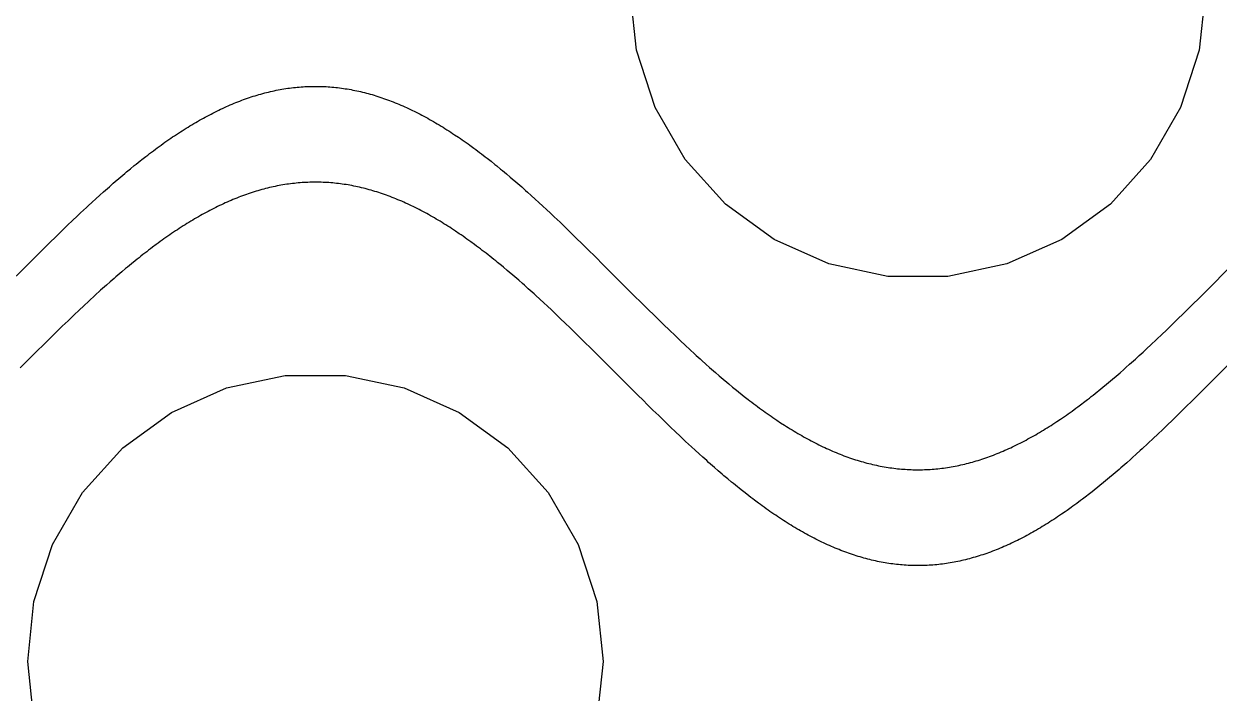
# Model space of a CAD drawing. Header units: metres. Extents: x -75 to 75, y 0 to 231.
# Drawn here: x -23.31 to 7.85, y 86.67 to 104.13 of the extents above; entities that cross this region are included whole.
import ezdxf

# ---------------------------------------------------------------- set-up
doc = ezdxf.new("R2010")
doc.units = ezdxf.units.M

msp = doc.modelspace()

# ---------------------------------------------------------------- linework, layer by layer
for p, q in [((-7.33604, 103.441), (-7.5, 105)), ((7.5, 105), (7.33604, 103.441)), ((-6.85158, 101.95), (-7.33604, 103.441)), ((7.33604, 103.441), (6.85158, 101.95)), ((-17.4283, 102.207), (-17.3782, 102.224)), ((-17.3782, 102.224), (-17.3283, 102.24)), ((-17.3283, 102.24), (-17.2782, 102.255)), ((-17.2782, 102.255), (-17.2282, 102.271)), ((-17.2282, 102.271), (-17.1783, 102.285)), ((-17.1783, 102.285), (-17.1282, 102.3)), ((-17.1282, 102.3), (-17.0782, 102.313)), ((-17.0782, 102.313), (-17.0283, 102.327)), ((-17.0283, 102.327), (-16.9782, 102.339)), ((-16.9782, 102.339), (-16.9283, 102.352)), ((-16.9283, 102.352), (-16.8783, 102.364)), ((-16.8783, 102.364), (-16.8282, 102.375)), ((-16.8282, 102.375), (-16.7783, 102.386)), ((-16.7783, 102.386), (-16.7282, 102.396)), ((-16.7282, 102.396), (-16.6782, 102.406)), ((-16.6782, 102.406), (-16.6283, 102.415)), ((-16.6283, 102.415), (-16.5782, 102.424)), ((-16.5782, 102.424), (-16.5282, 102.433)), ((-16.5282, 102.433), (-16.4783, 102.441)), ((-16.4783, 102.441), (-16.4282, 102.448)), ((-16.4282, 102.448), (-16.3783, 102.455)), ((-16.3783, 102.455), (-16.3283, 102.462)), ((-16.3283, 102.462), (-16.2782, 102.467)), ((-16.2782, 102.467), (-16.2283, 102.473)), ((-16.2283, 102.473), (-16.1783, 102.478)), ((-16.1783, 102.478), (-16.1282, 102.482)), ((-16.1282, 102.482), (-16.0783, 102.486)), ((-16.0783, 102.486), (-16.0282, 102.49)), ((-16.0282, 102.49), (-15.9782, 102.493)), ((-15.9782, 102.493), (-15.9283, 102.495)), ((-15.9283, 102.495), (-15.8782, 102.497)), ((-15.8782, 102.497), (-15.8282, 102.499)), ((-15.8282, 102.499), (-15.7783, 102.499)), ((-15.7783, 102.499), (-15.7282, 102.5)), ((-15.7282, 102.5), (-15.6783, 102.5)), ((-15.6783, 102.5), (-15.6283, 102.499)), ((-15.6283, 102.499), (-15.5782, 102.498)), ((-15.5782, 102.498), (-15.5283, 102.497)), ((-15.5283, 102.497), (-15.4782, 102.495)), ((-15.4782, 102.495), (-15.4282, 102.492)), ((-15.4282, 102.492), (-15.3783, 102.489)), ((-15.3783, 102.489), (-15.3282, 102.486)), ((-15.3282, 102.486), (-15.2782, 102.482)), ((-15.2782, 102.482), (-15.2283, 102.477)), ((-15.2283, 102.477), (-15.1782, 102.472)), ((-15.1782, 102.472), (-15.1283, 102.466)), ((-15.1283, 102.466), (-15.0783, 102.46)), ((-15.0783, 102.46), (-15.0282, 102.454)), ((-15.0282, 102.454), (-14.9783, 102.447)), ((-14.9783, 102.447), (-14.9283, 102.439)), ((-14.9283, 102.439), (-14.8782, 102.431)), ((-14.8782, 102.431), (-14.8283, 102.423)), ((-14.8283, 102.423), (-14.7782, 102.414)), ((-14.7782, 102.414), (-14.7282, 102.404)), ((-14.7282, 102.404), (-14.6783, 102.394)), ((-14.6783, 102.394), (-14.6282, 102.384)), ((-14.6282, 102.384), (-14.5782, 102.373)), ((-14.5782, 102.373), (-14.5283, 102.361)), ((-14.5283, 102.361), (-14.4782, 102.35)), ((-14.4782, 102.35), (-14.4283, 102.337)), ((-14.4283, 102.337), (-14.3783, 102.324)), ((-14.3783, 102.324), (-14.3282, 102.311)), ((-14.3282, 102.311), (-14.2783, 102.297)), ((-14.2783, 102.297), (-14.2282, 102.283)), ((-14.2282, 102.283), (-14.1782, 102.268)), ((-14.1782, 102.268), (-14.1283, 102.253)), ((-14.1283, 102.253), (-14.0782, 102.237)), ((-14.0782, 102.237), (-14.0282, 102.22)), ((-14.0282, 102.22), (-13.9783, 102.204)), ((-18.2282, 101.878), (-18.1783, 101.902)), ((-18.1783, 101.902), (-18.1283, 101.926)), ((-18.1283, 101.926), (-18.0782, 101.949)), ((-18.0782, 101.949), (-18.0283, 101.971)), ((-18.0283, 101.971), (-17.9782, 101.993)), ((-17.9782, 101.993), (-17.9282, 102.015)), ((-17.9282, 102.015), (-17.8783, 102.036)), ((-17.8783, 102.036), (-17.8282, 102.057)), ((-17.8282, 102.057), (-17.7782, 102.077)), ((-17.7782, 102.077), (-17.7283, 102.097)), ((-17.7283, 102.097), (-17.6782, 102.117)), ((-17.6782, 102.117), (-17.6283, 102.136)), ((-17.6283, 102.136), (-17.5783, 102.154)), ((-17.5783, 102.154), (-17.5282, 102.172)), ((-17.5282, 102.172), (-17.4783, 102.19)), ((-17.4783, 102.19), (-17.4283, 102.207)), ((-13.9783, 102.204), (-13.9282, 102.187)), ((-13.9282, 102.187), (-13.8783, 102.169)), ((-13.8783, 102.169), (-13.8283, 102.151)), ((-13.8283, 102.151), (-13.7782, 102.132)), ((-13.7782, 102.132), (-13.7283, 102.113)), ((-13.7283, 102.113), (-13.6783, 102.094)), ((-13.6783, 102.094), (-13.6282, 102.074)), ((-13.6282, 102.074), (-13.5783, 102.053)), ((-13.5783, 102.053), (-13.5282, 102.032)), ((-13.5282, 102.032), (-13.4782, 102.011)), ((-13.4782, 102.011), (-13.4283, 101.989)), ((-13.4283, 101.989), (-13.3782, 101.967)), ((-13.3782, 101.967), (-13.3282, 101.944)), ((-13.3282, 101.944), (-13.2783, 101.921)), ((-13.2783, 101.921), (-13.2282, 101.898)), ((-13.2282, 101.898), (-13.1783, 101.874)), ((-6.06758, 100.592), (-6.85158, 101.95)), ((6.85158, 101.95), (6.06758, 100.592)), ((-18.8283, 101.557), (-18.7782, 101.587)), ((-18.7782, 101.587), (-18.7283, 101.615)), ((-18.7283, 101.615), (-18.6783, 101.643)), ((-18.6783, 101.643), (-18.6282, 101.671)), ((-18.6282, 101.671), (-18.5783, 101.698)), ((-18.5783, 101.698), (-18.5282, 101.725)), ((-18.5282, 101.725), (-18.4782, 101.752)), ((-18.4782, 101.752), (-18.4283, 101.778)), ((-18.4283, 101.778), (-18.3782, 101.804)), ((-18.3782, 101.804), (-18.3282, 101.829)), ((-18.3282, 101.829), (-18.2783, 101.854)), ((-18.2783, 101.854), (-18.2282, 101.878)), ((-13.1783, 101.874), (-13.1283, 101.849)), ((-13.1283, 101.849), (-13.0782, 101.824)), ((-13.0782, 101.824), (-13.0283, 101.799)), ((-13.0283, 101.799), (-12.9782, 101.773)), ((-12.9782, 101.773), (-12.9282, 101.747)), ((-12.9282, 101.747), (-12.8783, 101.72)), ((-12.8783, 101.72), (-12.8282, 101.693)), ((-12.8282, 101.693), (-12.7782, 101.666)), ((-12.7782, 101.666), (-12.7283, 101.638)), ((-12.7283, 101.638), (-12.6782, 101.61)), ((-12.6782, 101.61), (-12.6283, 101.581)), ((-19.3783, 101.212), (-19.2783, 101.278)), ((-19.2783, 101.278), (-19.2282, 101.311)), ((-19.2282, 101.311), (-19.1782, 101.343)), ((-19.1782, 101.343), (-19.1283, 101.375)), ((-19.1283, 101.375), (-19.0782, 101.406)), ((-19.0782, 101.406), (-19.0282, 101.437)), ((-19.0282, 101.437), (-18.9783, 101.468)), ((-18.9783, 101.468), (-18.9282, 101.498)), ((-18.9282, 101.498), (-18.8783, 101.528)), ((-18.8783, 101.528), (-18.8283, 101.557)), ((-12.6283, 101.581), (-12.5783, 101.552)), ((-12.5783, 101.552), (-12.5282, 101.523)), ((-12.5282, 101.523), (-12.4783, 101.493)), ((-12.4783, 101.493), (-12.4283, 101.462)), ((-12.4283, 101.462), (-12.3782, 101.432)), ((-12.3782, 101.432), (-12.3283, 101.401)), ((-12.3283, 101.401), (-12.2782, 101.369)), ((-12.2782, 101.369), (-12.2282, 101.337)), ((-12.2282, 101.337), (-12.1783, 101.305)), ((-12.1783, 101.305), (-12.1282, 101.272)), ((-19.7782, 100.933), (-19.7282, 100.969)), ((-19.7282, 100.969), (-19.6783, 101.005)), ((-19.6783, 101.005), (-19.6282, 101.04)), ((-19.6282, 101.04), (-19.5782, 101.075)), ((-19.5782, 101.075), (-19.5283, 101.11)), ((-19.5283, 101.11), (-19.4782, 101.144)), ((-19.4782, 101.144), (-19.4283, 101.179)), ((-19.4283, 101.179), (-19.3783, 101.212)), ((-12.1282, 101.272), (-12.0782, 101.239)), ((-12.0782, 101.239), (-11.9782, 101.172)), ((-11.9782, 101.172), (-11.9283, 101.138)), ((-11.9283, 101.138), (-11.8783, 101.104)), ((-11.8783, 101.104), (-11.8282, 101.069)), ((-11.8282, 101.069), (-11.7783, 101.034)), ((-11.7783, 101.034), (-11.7282, 100.998)), ((-11.7282, 100.998), (-11.6782, 100.962)), ((-11.6782, 100.962), (-11.5782, 100.889)), ((-20.2283, 100.592), (-20.1283, 100.67)), ((-20.1283, 100.67), (-20.0783, 100.708)), ((-20.0783, 100.708), (-20.0282, 100.747)), ((-20.0282, 100.747), (-19.9783, 100.785)), ((-19.9783, 100.785), (-19.9283, 100.822)), ((-19.9283, 100.822), (-19.8782, 100.859)), ((-19.8782, 100.859), (-19.8283, 100.896)), ((-19.8283, 100.896), (-19.7782, 100.933)), ((-11.5782, 100.889), (-11.5282, 100.852)), ((-11.5282, 100.852), (-11.4282, 100.778)), ((-11.4282, 100.778), (-11.3783, 100.74)), ((-11.3783, 100.74), (-11.2782, 100.663)), ((-11.2782, 100.663), (-11.2283, 100.624)), ((-20.6283, 100.268), (-20.5283, 100.351)), ((-20.5283, 100.351), (-20.4282, 100.432)), ((-20.4282, 100.432), (-20.3783, 100.473)), ((-20.3783, 100.473), (-20.2782, 100.553)), ((-20.2782, 100.553), (-20.2283, 100.592)), ((-11.2283, 100.624), (-11.1282, 100.545)), ((-11.1282, 100.545), (-11.0282, 100.465)), ((-11.0282, 100.465), (-10.9782, 100.425)), ((-10.9782, 100.425), (-10.8782, 100.343)), ((-10.8782, 100.343), (-10.8282, 100.302)), ((-5.01846, 99.4264), (-6.06758, 100.592)), ((6.06758, 100.592), (5.01846, 99.4264)), ((-20.9283, 100.014), (-20.8282, 100.099)), ((-20.8282, 100.099), (-20.7783, 100.142)), ((-20.7783, 100.142), (-20.6783, 100.226)), ((-20.6783, 100.226), (-20.6283, 100.268)), ((-10.8282, 100.302), (-10.7282, 100.219)), ((-10.7282, 100.219), (-10.6283, 100.134)), ((-10.6283, 100.134), (-10.5782, 100.091)), ((-10.5782, 100.091), (-10.4782, 100.005)), ((-21.3283, 99.66), (-21.2283, 99.7498)), ((-21.2283, 99.7498), (-21.1783, 99.7943)), ((-21.1783, 99.7943), (-21.0783, 99.8827)), ((-21.0783, 99.8827), (-20.9782, 99.9701)), ((-20.9782, 99.9701), (-20.9283, 100.014)), ((-17.4056, 99.7145), (-17.4557, 99.6976)), ((-17.3557, 99.7309), (-17.4056, 99.7145)), ((-17.3057, 99.7469), (-17.3557, 99.7309)), ((-17.2556, 99.7623), (-17.3057, 99.7469)), ((-17.2057, 99.7773), (-17.2556, 99.7623)), ((-17.1557, 99.7918), (-17.2057, 99.7773)), ((-17.1056, 99.8058), (-17.1557, 99.7918)), ((-17.0557, 99.8194), (-17.1056, 99.8058)), ((-17.0057, 99.8325), (-17.0557, 99.8194)), ((-16.9556, 99.845), (-17.0057, 99.8325)), ((-16.9057, 99.8572), (-16.9556, 99.845)), ((-16.8557, 99.8688), (-16.9057, 99.8572)), ((-16.8056, 99.8799), (-16.8557, 99.8688)), ((-16.7557, 99.8906), (-16.8056, 99.8799)), ((-16.7056, 99.9007), (-16.7557, 99.8906)), ((-16.6557, 99.9104), (-16.7056, 99.9007)), ((-16.6057, 99.9196), (-16.6557, 99.9104)), ((-16.5556, 99.9283), (-16.6057, 99.9196)), ((-16.5057, 99.9364), (-16.5556, 99.9283)), ((-16.4557, 99.9442), (-16.5057, 99.9364)), ((-16.4056, 99.9513), (-16.4557, 99.9442)), ((-16.3557, 99.958), (-16.4056, 99.9513)), ((-16.3057, 99.9643), (-16.3557, 99.958)), ((-16.2556, 99.97), (-16.3057, 99.9643)), ((-16.2057, 99.9752), (-16.2556, 99.97)), ((-16.1556, 99.9799), (-16.2057, 99.9752)), ((-16.1057, 99.9841), (-16.1556, 99.9799)), ((-16.0557, 99.9879), (-16.1057, 99.9841)), ((-16.0056, 99.9911), (-16.0557, 99.9879)), ((-15.9557, 99.9938), (-16.0056, 99.9911)), ((-15.9057, 99.996), (-15.9557, 99.9938)), ((-15.8556, 99.9978), (-15.9057, 99.996)), ((-15.8057, 99.999), (-15.8556, 99.9978)), ((-15.7557, 99.9998), (-15.8057, 99.999)), ((-15.7056, 99.9999), (-15.7557, 99.9998)), ((-15.6557, 99.9997), (-15.7056, 99.9999)), ((-15.6057, 99.9989), (-15.6557, 99.9997)), ((-15.5556, 99.9976), (-15.6057, 99.9989)), ((-15.5057, 99.9959), (-15.5556, 99.9976)), ((-15.4556, 99.9936), (-15.5057, 99.9959)), ((-15.4057, 99.9908), (-15.4556, 99.9936)), ((-15.3557, 99.9876), (-15.4057, 99.9908)), ((-15.3056, 99.9838), (-15.3557, 99.9876)), ((-15.2557, 99.9796), (-15.3056, 99.9838)), ((-15.2057, 99.9747), (-15.2557, 99.9796)), ((-15.1556, 99.9695), (-15.2057, 99.9747)), ((-15.1057, 99.9638), (-15.1556, 99.9695)), ((-15.0557, 99.9575), (-15.1057, 99.9638)), ((-15.0056, 99.9507), (-15.0557, 99.9575)), ((-14.9557, 99.9435), (-15.0056, 99.9507)), ((-14.9056, 99.9358), (-14.9557, 99.9435)), ((-14.8557, 99.9275), (-14.9056, 99.9358)), ((-14.8057, 99.9187), (-14.8557, 99.9275)), ((-14.7556, 99.9096), (-14.8057, 99.9187)), ((-14.7057, 99.8998), (-14.7556, 99.9096)), ((-14.6557, 99.8897), (-14.7057, 99.8998)), ((-14.6056, 99.879), (-14.6557, 99.8897)), ((-14.5557, 99.8678), (-14.6056, 99.879)), ((-14.5057, 99.8561), (-14.5557, 99.8678)), ((-14.4556, 99.844), (-14.5057, 99.8561)), ((-14.4057, 99.8313), (-14.4556, 99.844)), ((-14.3557, 99.8182), (-14.4057, 99.8313)), ((-14.3056, 99.8046), (-14.3557, 99.8182)), ((-14.2557, 99.7906), (-14.3056, 99.8046)), ((-14.2056, 99.776), (-14.2557, 99.7906)), ((-14.1557, 99.761), (-14.2056, 99.776)), ((-14.1057, 99.7454), (-14.1557, 99.761)), ((-14.0556, 99.7295), (-14.1057, 99.7454)), ((-14.0057, 99.713), (-14.0556, 99.7295)), ((-10.4782, 100.005), (-10.3783, 99.9184)), ((-10.3783, 99.9184), (-10.3282, 99.8746)), ((-10.3282, 99.8746), (-10.2283, 99.7861)), ((-10.2283, 99.7861), (-10.1782, 99.7415)), ((-10.1782, 99.7415), (-10.0783, 99.6516)), ((-21.6283, 99.3858), (-21.5282, 99.478)), ((-21.5282, 99.478), (-21.4282, 99.5694)), ((-21.4282, 99.5694), (-21.3283, 99.66)), ((-18.1557, 99.4127), (-18.2056, 99.389)), ((-18.1057, 99.436), (-18.1557, 99.4127)), ((-18.0556, 99.4588), (-18.1057, 99.436)), ((-18.0057, 99.4812), (-18.0556, 99.4588)), ((-17.9556, 99.5032), (-18.0057, 99.4812)), ((-17.9057, 99.5247), (-17.9556, 99.5032)), ((-17.8557, 99.5457), (-17.9057, 99.5247)), ((-17.8056, 99.5663), (-17.8557, 99.5457)), ((-17.7557, 99.5865), (-17.8056, 99.5663)), ((-17.7057, 99.6061), (-17.7557, 99.5865)), ((-17.6556, 99.6253), (-17.7057, 99.6061)), ((-17.6057, 99.6441), (-17.6556, 99.6253)), ((-17.5557, 99.6624), (-17.6057, 99.6441)), ((-17.5056, 99.6803), (-17.5557, 99.6624)), ((-17.4557, 99.6976), (-17.5056, 99.6803)), ((-13.9557, 99.696), (-14.0057, 99.713)), ((-13.9056, 99.6786), (-13.9557, 99.696)), ((-13.8557, 99.6608), (-13.9056, 99.6786)), ((-13.8057, 99.6425), (-13.8557, 99.6608)), ((-13.7556, 99.6236), (-13.8057, 99.6425)), ((-13.7057, 99.6044), (-13.7556, 99.6236)), ((-13.6556, 99.5847), (-13.7057, 99.6044)), ((-13.6057, 99.5645), (-13.6556, 99.5847)), ((-13.5557, 99.5438), (-13.6057, 99.5645)), ((-13.5056, 99.5228), (-13.5557, 99.5438)), ((-13.4557, 99.5013), (-13.5056, 99.5228)), ((-13.4057, 99.4792), (-13.4557, 99.5013)), ((-13.3556, 99.4568), (-13.4057, 99.4792)), ((-13.3057, 99.4339), (-13.3556, 99.4568)), ((-13.2557, 99.4106), (-13.3057, 99.4339)), ((-13.2056, 99.3868), (-13.2557, 99.4106)), ((-10.0783, 99.6516), (-9.97826, 99.561)), ((-9.97826, 99.561), (-9.87823, 99.4695)), ((-9.87823, 99.4695), (-9.77821, 99.3771)), ((-3.75, 98.5049), (-5.01846, 99.4264)), ((5.01846, 99.4264), (3.75, 98.5049)), ((-22.0283, 99.0096), (-21.9283, 99.1047)), ((-21.9283, 99.1047), (-21.8282, 99.1991)), ((-21.8282, 99.1991), (-21.6782, 99.3394)), ((-21.6782, 99.3394), (-21.6283, 99.3858)), ((-18.7556, 99.0995), (-18.8057, 99.0707)), ((-18.7057, 99.1279), (-18.7556, 99.0995)), ((-18.6556, 99.1559), (-18.7057, 99.1279)), ((-18.6057, 99.1835), (-18.6556, 99.1559)), ((-18.5557, 99.2107), (-18.6057, 99.1835)), ((-18.5056, 99.2374), (-18.5557, 99.2107)), ((-18.4557, 99.2638), (-18.5056, 99.2374)), ((-18.4057, 99.2896), (-18.4557, 99.2638)), ((-18.3556, 99.3151), (-18.4057, 99.2896)), ((-18.3057, 99.3401), (-18.3556, 99.3151)), ((-18.2557, 99.3648), (-18.3057, 99.3401)), ((-18.2056, 99.389), (-18.2557, 99.3648)), ((-13.1557, 99.3626), (-13.2056, 99.3868)), ((-13.1057, 99.3379), (-13.1557, 99.3626)), ((-13.0556, 99.3129), (-13.1057, 99.3379)), ((-13.0057, 99.2873), (-13.0556, 99.3129)), ((-12.9556, 99.2614), (-13.0057, 99.2873)), ((-12.9057, 99.2351), (-12.9556, 99.2614)), ((-12.8557, 99.2083), (-12.9057, 99.2351)), ((-12.8056, 99.1811), (-12.8557, 99.2083)), ((-12.7557, 99.1534), (-12.8056, 99.1811)), ((-12.7057, 99.1254), (-12.7557, 99.1534)), ((-12.6556, 99.0969), (-12.7057, 99.1254)), ((-12.6057, 99.0681), (-12.6556, 99.0969)), ((-9.77821, 99.3771), (-9.67827, 99.2841)), ((-9.67827, 99.2841), (-9.57825, 99.1904)), ((-9.57825, 99.1904), (-9.47823, 99.0959)), ((-9.47823, 99.0959), (-9.32823, 98.953)), ((-22.3283, 98.7211), (-22.1783, 98.866)), ((-22.1783, 98.866), (-22.0283, 99.0096)), ((-19.2557, 98.7932), (-19.3056, 98.7605)), ((-19.2056, 98.8256), (-19.2557, 98.7932)), ((-19.1557, 98.8576), (-19.2056, 98.8256)), ((-19.1057, 98.8892), (-19.1557, 98.8576)), ((-19.0556, 98.9204), (-19.1057, 98.8892)), ((-19.0057, 98.9513), (-19.0556, 98.9204)), ((-18.9557, 98.9817), (-19.0057, 98.9513)), ((-18.9056, 99.0118), (-18.9557, 98.9817)), ((-18.8557, 99.0414), (-18.9056, 99.0118)), ((-18.8057, 99.0707), (-18.8557, 99.0414)), ((-12.5557, 99.0388), (-12.6057, 99.0681)), ((-12.5056, 99.0091), (-12.5557, 99.0388)), ((-12.4557, 98.979), (-12.5056, 99.0091)), ((-12.4056, 98.9486), (-12.4557, 98.979)), ((-12.3557, 98.9177), (-12.4056, 98.9486)), ((-12.3057, 98.8864), (-12.3557, 98.9177)), ((-12.2556, 98.8548), (-12.3057, 98.8864)), ((-12.2057, 98.8227), (-12.2556, 98.8548)), ((-12.1557, 98.7904), (-12.2057, 98.8227)), ((-12.1056, 98.7576), (-12.1557, 98.7904)), ((-9.32823, 98.953), (-9.17824, 98.8089)), ((-9.17824, 98.8089), (-9.02824, 98.6636)), ((-22.6283, 98.4282), (-22.4783, 98.5751)), ((-22.4783, 98.5751), (-22.3283, 98.7211)), ((-19.7057, 98.4851), (-19.7556, 98.4491)), ((-19.6557, 98.5207), (-19.7057, 98.4851)), ((-19.5557, 98.5911), (-19.6557, 98.5207)), ((-19.5057, 98.6256), (-19.5557, 98.5911)), ((-19.4556, 98.6599), (-19.5057, 98.6256)), ((-19.4057, 98.6938), (-19.4556, 98.6599)), ((-19.3557, 98.7273), (-19.4057, 98.6938)), ((-19.3056, 98.7605), (-19.3557, 98.7273)), ((-12.0557, 98.7244), (-12.1056, 98.7576)), ((-11.9556, 98.6569), (-12.0557, 98.7244)), ((-11.9057, 98.6226), (-11.9556, 98.6569)), ((-11.8557, 98.588), (-11.9057, 98.6226)), ((-11.8056, 98.5529), (-11.8557, 98.588)), ((-11.7557, 98.5176), (-11.8056, 98.5529)), ((-11.7056, 98.4819), (-11.7557, 98.5176)), ((-11.6557, 98.4458), (-11.7056, 98.4819)), ((-9.02824, 98.6636), (-8.87825, 98.5172)), ((-8.87825, 98.5172), (-8.77823, 98.419)), ((-2.31758, 97.8671), (-3.75, 98.5049)), ((3.75, 98.5049), (2.31758, 97.8671)), ((-23.1283, 97.933), (-22.8783, 98.1815)), ((-22.8783, 98.1815), (-22.6283, 98.4282)), ((-20.1057, 98.1874), (-20.2057, 98.1097)), ((-20.0557, 98.2258), (-20.1057, 98.1874)), ((-20.0056, 98.2639), (-20.0557, 98.2258)), ((-19.9557, 98.3015), (-20.0056, 98.2639)), ((-19.8557, 98.376), (-19.9557, 98.3015)), ((-19.8057, 98.4127), (-19.8557, 98.376)), ((-19.7556, 98.4491), (-19.8057, 98.4127)), ((-11.5556, 98.3727), (-11.6557, 98.4458)), ((-11.5057, 98.3356), (-11.5556, 98.3727)), ((-11.4056, 98.2605), (-11.5057, 98.3356)), ((-11.3557, 98.2224), (-11.4056, 98.2605)), ((-11.2556, 98.1453), (-11.3557, 98.2224)), ((-8.77823, 98.419), (-8.62823, 98.2713)), ((-8.62823, 98.2713), (-8.37822, 98.0234)), ((-23.8783, 97.1838), (-23.1283, 97.933)), ((-20.5057, 97.8694), (-20.6057, 97.7869)), ((-20.4057, 97.9507), (-20.5057, 97.8694)), ((-20.3557, 97.9909), (-20.4057, 97.9507)), ((-20.3056, 98.0309), (-20.3557, 97.9909)), ((-20.2557, 98.0704), (-20.3056, 98.0309)), ((-20.2057, 98.1097), (-20.2557, 98.0704)), ((-11.2057, 98.1063), (-11.2556, 98.1453)), ((-11.1556, 98.0669), (-11.2057, 98.1063)), ((-11.0557, 97.9874), (-11.1556, 98.0669)), ((-11.0056, 97.9471), (-11.0557, 97.9874)), ((-10.9557, 97.9066), (-11.0056, 97.9471)), ((-10.8556, 97.8246), (-10.9557, 97.9066)), ((-8.37822, 98.0234), (-8.22823, 97.874)), ((-8.22823, 97.874), (-7.42828, 97.0748)), ((-0.78392, 97.5411), (-2.31758, 97.8671)), ((2.31758, 97.8671), (0.78392, 97.5411)), ((7.47169, 97.118), (8.22166, 97.8674)), ((-20.8057, 97.6187), (-20.9057, 97.533)), ((-20.7557, 97.6611), (-20.8057, 97.6187)), ((-20.6557, 97.7453), (-20.7557, 97.6611)), ((-20.6057, 97.7869), (-20.6557, 97.7453)), ((-10.8057, 97.7832), (-10.8556, 97.8246)), ((-10.7056, 97.6996), (-10.8057, 97.7832)), ((-10.6557, 97.6574), (-10.7056, 97.6996)), ((-10.5556, 97.5722), (-10.6557, 97.6574)), ((-10.4556, 97.4859), (-10.5556, 97.5722)), ((0.78392, 97.5411), (-0.78392, 97.5411)), ((-21.2556, 97.2253), (-21.3057, 97.1804)), ((-21.1556, 97.3144), (-21.2556, 97.2253)), ((-21.0557, 97.4025), (-21.1556, 97.3144)), ((-20.9557, 97.4898), (-21.0557, 97.4025)), ((-20.9057, 97.533), (-20.9557, 97.4898)), ((-10.4057, 97.4424), (-10.4556, 97.4859)), ((-10.3056, 97.3547), (-10.4057, 97.4424)), ((-10.2557, 97.3104), (-10.3056, 97.3547)), ((-10.1556, 97.2213), (-10.2557, 97.3104)), ((-21.4557, 97.0444), (-21.6057, 96.9067)), ((-21.3057, 97.1804), (-21.4557, 97.0444)), ((-10.1057, 97.1764), (-10.1556, 97.2213)), ((-10.0056, 97.086), (-10.1057, 97.1764)), ((-9.95567, 97.0404), (-10.0056, 97.086)), ((-9.85565, 96.9487), (-9.95567, 97.0404)), ((-9.75563, 96.8562), (-9.85565, 96.9487)), ((-7.42828, 97.0748), (-7.17827, 96.8264)), ((7.17171, 96.8198), (7.3217, 96.9687)), ((7.3217, 96.9687), (7.47169, 97.118)), ((-21.8557, 96.6733), (-22.0057, 96.5311)), ((-21.7557, 96.7671), (-21.8557, 96.6733)), ((-21.6057, 96.9067), (-21.7557, 96.7671)), ((-9.65569, 96.763), (-9.75563, 96.8562)), ((-9.55566, 96.6691), (-9.65569, 96.763)), ((-9.45564, 96.5745), (-9.55566, 96.6691)), ((-7.17827, 96.8264), (-7.02827, 96.6781)), ((-7.02827, 96.6781), (-6.87828, 96.5305)), ((6.92169, 96.573), (7.07169, 96.7208)), ((7.07169, 96.7208), (7.17171, 96.8198)), ((-22.1557, 96.3877), (-22.3057, 96.243)), ((-22.0057, 96.5311), (-22.1557, 96.3877)), ((-9.30565, 96.4314), (-9.45564, 96.5745)), ((-9.20563, 96.3353), (-9.30565, 96.4314)), ((-9.05563, 96.1902), (-9.20563, 96.3353)), ((-6.87828, 96.5305), (-6.77826, 96.4326)), ((-6.77826, 96.4326), (-6.62827, 96.2865)), ((6.6217, 96.2801), (6.7717, 96.4261)), ((6.7717, 96.4261), (6.92169, 96.573)), ((-22.4557, 96.0972), (-22.6057, 95.9503)), ((-22.3057, 96.243), (-22.4557, 96.0972)), ((-8.90564, 96.044), (-9.05563, 96.1902)), ((-8.70567, 95.8476), (-8.90564, 96.044)), ((-6.62827, 96.2865), (-6.47827, 96.1416)), ((-6.47827, 96.1416), (-6.32828, 95.9978)), ((-6.32828, 95.9978), (-6.17828, 95.8555)), ((6.22169, 95.8965), (6.37169, 96.0393)), ((6.37169, 96.0393), (6.47171, 96.1352)), ((6.47171, 96.1352), (6.6217, 96.2801)), ((-22.7557, 95.8027), (-23.0057, 95.555)), ((-22.6057, 95.9503), (-22.7557, 95.8027)), ((-8.50563, 95.6499), (-8.70567, 95.8476)), ((-6.17828, 95.8555), (-6.07826, 95.7614)), ((-6.07826, 95.7614), (-5.92827, 95.6216)), ((5.97168, 95.6618), (6.0717, 95.7552)), ((6.0717, 95.7552), (6.22169, 95.8965)), ((-23.0057, 95.555), (-23.4057, 95.1562)), ((-8.30566, 95.4511), (-8.50563, 95.6499)), ((-7.70569, 94.8518), (-8.30566, 95.4511)), ((-5.92827, 95.6216), (-5.82825, 95.5293)), ((-5.82825, 95.5293), (-5.77827, 95.4834)), ((-5.77827, 95.4834), (-5.67825, 95.3923)), ((-5.67825, 95.3923), (-5.62828, 95.3471)), ((5.5217, 95.2513), (5.67169, 95.3863)), ((5.67169, 95.3863), (5.77171, 95.4773)), ((5.77171, 95.4773), (5.87166, 95.5692)), ((5.87166, 95.5692), (5.97168, 95.6618)), ((8.24425, 95.3899), (7.39426, 94.5409)), ((-5.62828, 95.3471), (-5.52826, 95.2573)), ((-5.52826, 95.2573), (-5.42824, 95.1684)), ((-5.42824, 95.1684), (-5.37827, 95.1242)), ((-5.37827, 95.1242), (-5.27824, 95.0367)), ((5.27168, 95.0309), (5.3717, 95.1184)), ((5.3717, 95.1184), (5.42168, 95.1624)), ((5.42168, 95.1624), (5.5217, 95.2513)), ((-18.0256, 94.6329), (-16.4919, 94.959)), ((-16.4919, 94.959), (-14.9239, 94.959)), ((-14.9239, 94.959), (-13.3903, 94.6329)), ((-7.30568, 94.4528), (-7.70569, 94.8518)), ((-5.27824, 95.0367), (-5.17822, 94.9502)), ((-5.17822, 94.9502), (-5.07828, 94.8647)), ((-5.07828, 94.8647), (-4.97826, 94.7803)), ((-4.97826, 94.7803), (-4.92828, 94.7384)), ((-4.92828, 94.7384), (-4.82826, 94.6556)), ((4.8217, 94.6501), (4.92165, 94.7329)), ((4.92165, 94.7329), (4.97169, 94.7746)), ((4.97169, 94.7746), (5.07164, 94.859)), ((5.07164, 94.859), (5.17166, 94.9445)), ((5.17166, 94.9445), (5.22171, 94.9876)), ((5.22171, 94.9876), (5.27168, 95.0309)), ((-19.4579, 93.9952), (-18.0256, 94.6329)), ((-13.3903, 94.6329), (-11.9579, 93.9952)), ((-7.15569, 94.304), (-7.30568, 94.4528)), ((-4.82826, 94.6556), (-4.72824, 94.574)), ((-4.72824, 94.574), (-4.67827, 94.5335)), ((-4.67827, 94.5335), (-4.57825, 94.4537)), ((-4.57825, 94.4537), (-4.52827, 94.4141)), ((4.52171, 94.409), (4.57169, 94.4484)), ((4.57169, 94.4484), (4.67171, 94.5282)), ((4.67171, 94.5282), (4.72168, 94.5686)), ((4.72168, 94.5686), (4.8217, 94.6501)), ((7.39426, 94.5409), (7.19429, 94.3421)), ((-7.05566, 94.2051), (-7.15569, 94.304)), ((-6.90567, 94.0574), (-7.05566, 94.2051)), ((-4.52827, 94.4141), (-4.42825, 94.3361)), ((-4.42825, 94.3361), (-4.37828, 94.2976)), ((-4.37828, 94.2976), (-4.32823, 94.2593)), ((-4.32823, 94.2593), (-4.27826, 94.2214)), ((-4.27826, 94.2214), (-4.22821, 94.1838)), ((-4.22821, 94.1838), (-4.17824, 94.1466)), ((-4.17824, 94.1466), (-4.12827, 94.1096)), ((-4.12827, 94.1096), (-4.07822, 94.073)), ((4.1217, 94.1048), (4.17168, 94.1416)), ((4.17168, 94.1416), (4.2717, 94.2164)), ((4.2717, 94.2164), (4.32167, 94.2542)), ((4.32167, 94.2542), (4.42169, 94.3309)), ((4.42169, 94.3309), (4.47166, 94.3697)), ((4.47166, 94.3697), (4.52171, 94.409)), ((7.19429, 94.3421), (6.94427, 94.0952)), ((-20.7264, 93.0737), (-19.4579, 93.9952)), ((-11.9579, 93.9952), (-10.6895, 93.0737)), ((-6.75568, 93.9105), (-6.90567, 94.0574)), ((-6.60568, 93.7646), (-6.75568, 93.9105)), ((-4.07822, 94.073), (-4.02824, 94.0368)), ((-4.02824, 94.0368), (-3.97827, 94.0009)), ((-3.97827, 94.0009), (-3.92822, 93.9654)), ((-3.92822, 93.9654), (-3.87825, 93.9302)), ((-3.87825, 93.9302), (-3.82828, 93.8953)), ((-3.82828, 93.8953), (-3.77823, 93.8609)), ((-3.77823, 93.8609), (-3.72826, 93.8268)), ((-3.72826, 93.8268), (-3.67828, 93.793)), ((3.62167, 93.7553), (3.72169, 93.8223)), ((3.72169, 93.8223), (3.77167, 93.8564)), ((3.77167, 93.8564), (3.82164, 93.8908)), ((3.82164, 93.8908), (3.87169, 93.9256)), ((3.87169, 93.9256), (3.92166, 93.9606)), ((3.92166, 93.9606), (3.97171, 93.9961)), ((3.97171, 93.9961), (4.02168, 94.032)), ((4.02168, 94.032), (4.1217, 94.1048)), ((6.64429, 93.802), (6.49429, 93.6569)), ((6.79428, 93.9481), (6.64429, 93.802)), ((6.94427, 94.0952), (6.79428, 93.9481)), ((-6.45569, 93.6198), (-6.60568, 93.7646)), ((-6.30569, 93.4763), (-6.45569, 93.6198)), ((-3.67828, 93.793), (-3.57826, 93.7267)), ((-3.57826, 93.7267), (-3.47824, 93.6618)), ((-3.47824, 93.6618), (-3.42827, 93.63)), ((-3.42827, 93.63), (-3.37822, 93.5985)), ((-3.37822, 93.5985), (-3.32825, 93.5674)), ((-3.32825, 93.5674), (-3.27827, 93.5368)), ((-3.27827, 93.5368), (-3.22823, 93.5065)), ((-3.22823, 93.5065), (-3.17825, 93.4766)), ((3.17169, 93.4726), (3.22166, 93.5024)), ((3.22166, 93.5024), (3.27171, 93.5327)), ((3.27171, 93.5327), (3.32169, 93.5633)), ((3.32169, 93.5633), (3.37166, 93.5944)), ((3.37166, 93.5944), (3.42171, 93.6258)), ((3.42171, 93.6258), (3.47168, 93.6575)), ((3.47168, 93.6575), (3.52165, 93.6897)), ((3.52165, 93.6897), (3.5717, 93.7223)), ((3.5717, 93.7223), (3.62167, 93.7553)), ((6.39427, 93.5609), (6.24428, 93.4179)), ((6.49429, 93.6569), (6.39427, 93.5609)), ((-6.20567, 93.3814), (-6.30569, 93.4763)), ((-6.05568, 93.2402), (-6.20567, 93.3814)), ((-5.90569, 93.1007), (-6.05568, 93.2402)), ((-3.17825, 93.4766), (-3.12828, 93.4471)), ((-3.12828, 93.4471), (-3.07823, 93.418)), ((-3.07823, 93.418), (-3.02826, 93.3894)), ((-3.02826, 93.3894), (-2.97821, 93.3611)), ((-2.97821, 93.3611), (-2.92824, 93.3332)), ((-2.92824, 93.3332), (-2.87827, 93.3058)), ((-2.87827, 93.3058), (-2.82822, 93.2788)), ((-2.82822, 93.2788), (-2.77824, 93.2522)), ((-2.77824, 93.2522), (-2.72827, 93.2261)), ((-2.72827, 93.2261), (-2.67822, 93.2003)), ((-2.67822, 93.2003), (-2.62825, 93.175)), ((-2.62825, 93.175), (-2.57828, 93.1502)), ((2.57164, 93.1469), (2.62169, 93.1717)), ((2.62169, 93.1717), (2.67166, 93.1969)), ((2.67166, 93.1969), (2.72171, 93.2226)), ((2.72171, 93.2226), (2.77168, 93.2487)), ((2.77168, 93.2487), (2.82166, 93.2752)), ((2.82166, 93.2752), (2.8717, 93.3022)), ((2.8717, 93.3022), (2.92168, 93.3295)), ((2.92168, 93.3295), (2.97165, 93.3574)), ((2.97165, 93.3574), (3.0217, 93.3855)), ((3.0217, 93.3855), (3.07167, 93.4142)), ((3.07167, 93.4142), (3.12164, 93.4432)), ((3.12164, 93.4432), (3.17169, 93.4726)), ((5.99426, 93.1828), (5.84427, 93.0439)), ((6.14426, 93.3234), (5.99426, 93.1828)), ((6.24428, 93.4179), (6.14426, 93.3234)), ((-21.7756, 91.9084), (-20.7264, 93.0737)), ((-10.6895, 93.0737), (-9.64027, 91.9084)), ((-5.80566, 93.0085), (-5.90569, 93.1007)), ((-5.70564, 92.9172), (-5.80566, 93.0085)), ((-5.6057, 92.8267), (-5.70564, 92.9172)), ((-2.57828, 93.1502), (-2.52823, 93.1257)), ((-2.52823, 93.1257), (-2.47826, 93.1017)), ((-2.47826, 93.1017), (-2.42828, 93.0782)), ((-2.42828, 93.0782), (-2.37823, 93.055)), ((-2.37823, 93.055), (-2.32826, 93.0324)), ((-2.32826, 93.0324), (-2.27821, 93.0101)), ((-2.27821, 93.0101), (-2.22824, 92.9884)), ((-2.22824, 92.9884), (-2.17827, 92.967)), ((-2.17827, 92.967), (-2.12822, 92.9462)), ((-2.12822, 92.9462), (-2.07825, 92.9257)), ((-2.07825, 92.9257), (-2.02827, 92.9057)), ((-2.02827, 92.9057), (-1.97823, 92.8863)), ((-1.97823, 92.8863), (-1.92825, 92.8672)), ((-1.92825, 92.8672), (-1.87828, 92.8487)), ((1.87164, 92.8462), (1.92169, 92.8647)), ((1.92169, 92.8647), (1.97166, 92.8837)), ((1.97166, 92.8837), (2.02171, 92.9031)), ((2.02171, 92.9031), (2.07169, 92.923)), ((2.07169, 92.923), (2.12166, 92.9434)), ((2.12166, 92.9434), (2.17171, 92.9642)), ((2.17171, 92.9642), (2.22168, 92.9855)), ((2.22168, 92.9855), (2.27165, 93.0072)), ((2.27165, 93.0072), (2.3217, 93.0293)), ((2.3217, 93.0293), (2.37167, 93.052)), ((2.37167, 93.052), (2.42165, 93.075)), ((2.42165, 93.075), (2.47169, 93.0985)), ((2.47169, 93.0985), (2.52167, 93.1225)), ((2.52167, 93.1225), (2.57164, 93.1469)), ((5.69427, 92.9068), (5.59425, 92.8164)), ((5.7943, 92.998), (5.69427, 92.9068)), ((5.84427, 93.0439), (5.7943, 92.998)), ((-5.50568, 92.7371), (-5.6057, 92.8267)), ((-5.45563, 92.6926), (-5.50568, 92.7371)), ((-5.35568, 92.6044), (-5.45563, 92.6926)), ((-5.30563, 92.5606), (-5.35568, 92.6044)), ((-5.20569, 92.4738), (-5.30563, 92.5606)), ((-1.87828, 92.8487), (-1.82823, 92.8305)), ((-1.82823, 92.8305), (-1.77826, 92.8129)), ((-1.77826, 92.8129), (-1.72821, 92.7957)), ((-1.72821, 92.7957), (-1.67824, 92.779)), ((-1.67824, 92.779), (-1.62827, 92.7628)), ((-1.62827, 92.7628), (-1.57822, 92.747)), ((-1.57822, 92.747), (-1.52824, 92.7317)), ((-1.52824, 92.7317), (-1.47827, 92.7169)), ((-1.47827, 92.7169), (-1.42822, 92.7026)), ((-1.42822, 92.7026), (-1.37825, 92.6888)), ((-1.37825, 92.6888), (-1.32828, 92.6754)), ((-1.32828, 92.6754), (-1.27823, 92.6625)), ((-1.27823, 92.6625), (-1.22826, 92.6501)), ((-1.22826, 92.6501), (-1.17828, 92.6382)), ((-1.17828, 92.6382), (-1.12823, 92.6267)), ((-1.12823, 92.6267), (-1.07826, 92.6158)), ((-1.07826, 92.6158), (-1.02821, 92.6054)), ((-1.02821, 92.6054), (-0.978241, 92.5954)), ((-0.978241, 92.5954), (-0.928268, 92.5859)), ((-0.928268, 92.5859), (-0.87822, 92.5769)), ((-0.87822, 92.5769), (-0.828247, 92.5684)), ((-0.828247, 92.5684), (-0.778275, 92.5604)), ((-0.778275, 92.5604), (-0.728226, 92.5529)), ((-0.728226, 92.5529), (-0.678253, 92.5459)), ((0.671692, 92.545), (0.721664, 92.552)), ((0.721664, 92.552), (0.771713, 92.5594)), ((0.771713, 92.5594), (0.821686, 92.5673)), ((0.821686, 92.5673), (0.871658, 92.5758)), ((0.871658, 92.5758), (0.921707, 92.5847)), ((0.921707, 92.5847), (0.97168, 92.5941)), ((0.97168, 92.5941), (1.02165, 92.604)), ((1.02165, 92.604), (1.0717, 92.6144)), ((1.0717, 92.6144), (1.12167, 92.6253)), ((1.12167, 92.6253), (1.17165, 92.6366)), ((1.17165, 92.6366), (1.22169, 92.6485)), ((1.22169, 92.6485), (1.27167, 92.6608)), ((1.27167, 92.6608), (1.32164, 92.6736)), ((1.32164, 92.6736), (1.37169, 92.6869)), ((1.37169, 92.6869), (1.42166, 92.7007)), ((1.42166, 92.7007), (1.47171, 92.715)), ((1.47171, 92.715), (1.52168, 92.7297)), ((1.52168, 92.7297), (1.57166, 92.745)), ((1.57166, 92.745), (1.6217, 92.7606)), ((1.6217, 92.7606), (1.67168, 92.7768)), ((1.67168, 92.7768), (1.72165, 92.7934)), ((1.72165, 92.7934), (1.7717, 92.8106)), ((1.7717, 92.8106), (1.82167, 92.8281)), ((1.82167, 92.8281), (1.87164, 92.8462)), ((5.29427, 92.5506), (5.24429, 92.5071)), ((5.39429, 92.6382), (5.29427, 92.5506)), ((5.44426, 92.6824), (5.39429, 92.6382)), ((5.54428, 92.7715), (5.44426, 92.6824)), ((5.59425, 92.8164), (5.54428, 92.7715)), ((-5.10567, 92.388), (-5.20569, 92.4738)), ((-5.05569, 92.3455), (-5.10567, 92.388)), ((-4.95567, 92.2614), (-5.05569, 92.3455)), ((-4.85565, 92.1782), (-4.95567, 92.2614)), ((-0.678253, 92.5459), (-0.628281, 92.5394)), ((-0.628281, 92.5394), (-0.578232, 92.5333)), ((-0.578232, 92.5333), (-0.528259, 92.5278)), ((-0.528259, 92.5278), (-0.47821, 92.5228)), ((-0.47821, 92.5228), (-0.428238, 92.5183)), ((-0.428238, 92.5183), (-0.378265, 92.5143)), ((-0.378265, 92.5143), (-0.328217, 92.5108)), ((-0.328217, 92.5108), (-0.278244, 92.5077)), ((-0.278244, 92.5077), (-0.228271, 92.5052)), ((-0.228271, 92.5052), (-0.178223, 92.5031)), ((-0.178223, 92.5031), (-0.12825, 92.5016)), ((-0.12825, 92.5016), (-0.078278, 92.5006)), ((-0.078278, 92.5006), (-0.028229, 92.5001)), ((-0.028229, 92.5001), (0.021667, 92.5)), ((0.021667, 92.5), (0.07164, 92.5005)), ((0.07164, 92.5005), (0.121689, 92.5014)), ((0.121689, 92.5014), (0.171661, 92.5029)), ((0.171661, 92.5029), (0.22171, 92.5049)), ((0.22171, 92.5049), (0.271683, 92.5073)), ((0.271683, 92.5073), (0.321655, 92.5103)), ((0.321655, 92.5103), (0.371704, 92.5137)), ((0.371704, 92.5137), (0.421677, 92.5177)), ((0.421677, 92.5177), (0.471649, 92.5222)), ((0.471649, 92.5222), (0.521698, 92.5272)), ((0.521698, 92.5272), (0.571671, 92.5326)), ((0.571671, 92.5326), (0.621643, 92.5385)), ((0.621643, 92.5385), (0.671692, 92.545)), ((4.99428, 92.2936), (4.89426, 92.2101)), ((5.0943, 92.3782), (4.99428, 92.2936)), ((5.14427, 92.421), (5.0943, 92.3782)), ((5.24429, 92.5071), (5.14427, 92.421)), ((-4.80568, 92.1371), (-4.85565, 92.1782)), ((-4.70566, 92.0557), (-4.80568, 92.1371)), ((-4.65569, 92.0154), (-4.70566, 92.0557)), ((-4.60564, 91.9754), (-4.65569, 92.0154)), ((-4.50569, 91.8964), (-4.60564, 91.9754)), ((4.5443, 91.9267), (4.44427, 91.8484)), ((4.59427, 91.9663), (4.5443, 91.9267)), ((4.69429, 92.0464), (4.59427, 91.9663)), ((4.74426, 92.0869), (4.69429, 92.0464)), ((4.84428, 92.1687), (4.74426, 92.0869)), ((4.89426, 92.2101), (4.84428, 92.1687)), ((-22.5595, 90.5505), (-21.7756, 91.9084)), ((-9.64027, 91.9084), (-8.85635, 90.5505)), ((-4.40567, 91.8186), (-4.50569, 91.8964)), ((-4.3557, 91.7802), (-4.40567, 91.8186)), ((-4.30565, 91.7421), (-4.3557, 91.7802)), ((-4.25568, 91.7043), (-4.30565, 91.7421)), ((-4.15565, 91.6298), (-4.25568, 91.7043)), ((-4.10568, 91.5931), (-4.15565, 91.6298)), ((4.14429, 91.6213), (4.09424, 91.5846)), ((4.24423, 91.6957), (4.14429, 91.6213)), ((4.29428, 91.7334), (4.24423, 91.6957)), ((4.39423, 91.8098), (4.29428, 91.7334)), ((4.44427, 91.8484), (4.39423, 91.8098)), ((-4.05563, 91.5566), (-4.10568, 91.5931)), ((-4.00566, 91.5205), (-4.05563, 91.5566)), ((-3.95569, 91.4848), (-4.00566, 91.5205)), ((-3.90564, 91.4494), (-3.95569, 91.4848)), ((-3.85567, 91.4144), (-3.90564, 91.4494)), ((-3.80569, 91.3798), (-3.85567, 91.4144)), ((-3.75565, 91.3454), (-3.80569, 91.3798)), ((-3.70567, 91.3115), (-3.75565, 91.3454)), ((-3.65562, 91.2779), (-3.70567, 91.3115)), ((3.74428, 91.3376), (3.64426, 91.2703)), ((3.8443, 91.4064), (3.74428, 91.3376)), ((3.89427, 91.4413), (3.8443, 91.4064)), ((3.99429, 91.5123), (3.89427, 91.4413)), ((4.04427, 91.5483), (3.99429, 91.5123)), ((4.09424, 91.5846), (4.04427, 91.5483)), ((-3.60565, 91.2447), (-3.65562, 91.2779)), ((-3.55568, 91.2119), (-3.60565, 91.2447)), ((-3.50563, 91.1794), (-3.55568, 91.2119)), ((-3.45566, 91.1474), (-3.50563, 91.1794)), ((-3.40569, 91.1157), (-3.45566, 91.1474)), ((-3.35564, 91.0844), (-3.40569, 91.1157)), ((-3.30566, 91.0535), (-3.35564, 91.0844)), ((-3.25569, 91.023), (-3.30566, 91.0535)), ((-3.20564, 90.9929), (-3.25569, 91.023)), ((-3.15567, 90.9632), (-3.20564, 90.9929)), ((3.24425, 91.0161), (3.19427, 90.986)), ((3.2943, 91.0464), (3.24425, 91.0161)), ((3.34427, 91.0773), (3.2943, 91.0464)), ((3.39424, 91.1085), (3.34427, 91.0773)), ((3.44429, 91.1401), (3.39424, 91.1085)), ((3.49426, 91.172), (3.44429, 91.1401)), ((3.54424, 91.2044), (3.49426, 91.172)), ((3.59428, 91.2372), (3.54424, 91.2044)), ((3.64426, 91.2703), (3.59428, 91.2372)), ((-3.1057, 90.9339), (-3.15567, 90.9632)), ((-3.05565, 90.905), (-3.1057, 90.9339)), ((-3.00568, 90.8765), (-3.05565, 90.905)), ((-2.95563, 90.8485), (-3.00568, 90.8765)), ((-2.90565, 90.8208), (-2.95563, 90.8485)), ((-2.85568, 90.7935), (-2.90565, 90.8208)), ((-2.80563, 90.7668), (-2.85568, 90.7935)), ((-2.75566, 90.7404), (-2.80563, 90.7668)), ((-2.70569, 90.7143), (-2.75566, 90.7404)), ((-2.65564, 90.6889), (-2.70569, 90.7143)), ((-2.60567, 90.6638), (-2.65564, 90.6889)), ((2.64427, 90.6831), (2.5943, 90.658)), ((2.69424, 90.7085), (2.64427, 90.6831)), ((2.74429, 90.7343), (2.69424, 90.7085)), ((2.79427, 90.7607), (2.74429, 90.7343)), ((2.84424, 90.7874), (2.79427, 90.7607)), ((2.89429, 90.8145), (2.84424, 90.7874)), ((2.94426, 90.8421), (2.89429, 90.8145)), ((2.99423, 90.8701), (2.94426, 90.8421)), ((3.04428, 90.8984), (2.99423, 90.8701)), ((3.09425, 90.9272), (3.04428, 90.8984)), ((3.14423, 90.9564), (3.09425, 90.9272)), ((3.19427, 90.986), (3.14423, 90.9564)), ((-23.0441, 89.0594), (-22.5595, 90.5505)), ((-8.85635, 90.5505), (-8.37181, 89.0594)), ((-2.55569, 90.639), (-2.60567, 90.6638)), ((-2.50565, 90.6148), (-2.55569, 90.639)), ((-2.45567, 90.591), (-2.50565, 90.6148)), ((-2.40562, 90.5676), (-2.45567, 90.591)), ((-2.35565, 90.5447), (-2.40562, 90.5676)), ((-2.30568, 90.5222), (-2.35565, 90.5447)), ((-2.25563, 90.5003), (-2.30568, 90.5222)), ((-2.20566, 90.4787), (-2.25563, 90.5003)), ((-2.15569, 90.4575), (-2.20566, 90.4787)), ((-2.10564, 90.4369), (-2.15569, 90.4575)), ((-2.05566, 90.4166), (-2.10564, 90.4369)), ((-2.00569, 90.3969), (-2.05566, 90.4166)), ((-1.95564, 90.3776), (-2.00569, 90.3969)), ((-1.90567, 90.3587), (-1.95564, 90.3776)), ((1.94427, 90.3732), (1.89423, 90.3545)), ((1.99425, 90.3925), (1.94427, 90.3732)), ((2.0443, 90.4121), (1.99425, 90.3925)), ((2.09427, 90.4322), (2.0443, 90.4121)), ((2.14424, 90.4527), (2.09427, 90.4322)), ((2.19429, 90.4738), (2.14424, 90.4527)), ((2.24426, 90.4952), (2.19429, 90.4738)), ((2.29424, 90.5171), (2.24426, 90.4952)), ((2.34428, 90.5396), (2.29424, 90.5171)), ((2.39426, 90.5624), (2.34428, 90.5396)), ((2.44423, 90.5856), (2.39426, 90.5624)), ((2.49428, 90.6093), (2.44423, 90.5856)), ((2.54425, 90.6335), (2.49428, 90.6093)), ((2.5943, 90.658), (2.54425, 90.6335)), ((-1.8557, 90.3404), (-1.90567, 90.3587)), ((-1.80565, 90.3225), (-1.8557, 90.3404)), ((-1.75568, 90.3051), (-1.80565, 90.3225)), ((-1.70563, 90.2881), (-1.75568, 90.3051)), ((-1.65565, 90.2716), (-1.70563, 90.2881)), ((-1.60568, 90.2556), (-1.65565, 90.2716)), ((-1.55563, 90.24), (-1.60568, 90.2556)), ((-1.50566, 90.225), (-1.55563, 90.24)), ((-1.45569, 90.2104), (-1.50566, 90.225)), ((-1.40564, 90.1963), (-1.45569, 90.2104)), ((-1.35567, 90.1826), (-1.40564, 90.1963)), ((-1.30569, 90.1695), (-1.35567, 90.1826)), ((-1.25565, 90.1569), (-1.30569, 90.1695)), ((-1.20567, 90.1447), (-1.25565, 90.1569)), ((-1.15562, 90.133), (-1.20567, 90.1447)), ((-1.10565, 90.1218), (-1.15562, 90.133)), ((-1.05568, 90.111), (-1.10565, 90.1218)), ((-1.00563, 90.1008), (-1.05568, 90.111)), ((-0.955658, 90.091), (-1.00563, 90.1008)), ((-0.905685, 90.0818), (-0.955658, 90.091)), ((-0.855637, 90.073), (-0.905685, 90.0818)), ((-0.805664, 90.0648), (-0.855637, 90.073)), ((-0.755692, 90.057), (-0.805664, 90.0648)), ((-0.705643, 90.0497), (-0.755692, 90.057)), ((0.744247, 90.0552), (0.694275, 90.0481)), ((0.794296, 90.0629), (0.744247, 90.0552)), ((0.844269, 90.0711), (0.794296, 90.0629)), ((0.894241, 90.0797), (0.844269, 90.0711)), ((0.94429, 90.0889), (0.894241, 90.0797)), ((0.994263, 90.0985), (0.94429, 90.0889)), ((1.04424, 90.1086), (0.994263, 90.0985)), ((1.09428, 90.1192), (1.04424, 90.1086)), ((1.14426, 90.1303), (1.09428, 90.1192)), ((1.19423, 90.1419), (1.14426, 90.1303)), ((1.24428, 90.154), (1.19423, 90.1419)), ((1.29425, 90.1665), (1.24428, 90.154)), ((1.3443, 90.1796), (1.29425, 90.1665)), ((1.39427, 90.1931), (1.3443, 90.1796)), ((1.44424, 90.2071), (1.39427, 90.1931)), ((1.49429, 90.2216), (1.44424, 90.2071)), ((1.54427, 90.2365), (1.49429, 90.2216)), ((1.59424, 90.252), (1.54427, 90.2365)), ((1.64429, 90.2679), (1.59424, 90.252)), ((1.69426, 90.2843), (1.64429, 90.2679)), ((1.74423, 90.3011), (1.69426, 90.2843)), ((1.79428, 90.3185), (1.74423, 90.3011)), ((1.84425, 90.3362), (1.79428, 90.3185)), ((1.89423, 90.3545), (1.84425, 90.3362)), ((-0.65567, 90.0429), (-0.705643, 90.0497)), ((-0.605698, 90.0366), (-0.65567, 90.0429)), ((-0.555649, 90.0308), (-0.605698, 90.0366)), ((-0.505676, 90.0255), (-0.555649, 90.0308)), ((-0.455627, 90.0208), (-0.505676, 90.0255)), ((-0.405655, 90.0164), (-0.455627, 90.0208)), ((-0.355682, 90.0126), (-0.405655, 90.0164)), ((-0.305634, 90.0093), (-0.355682, 90.0126)), ((-0.255661, 90.0065), (-0.305634, 90.0093)), ((-0.205688, 90.0042), (-0.255661, 90.0065)), ((-0.15564, 90.0024), (-0.205688, 90.0042)), ((-0.105667, 90.0011), (-0.15564, 90.0024)), ((-0.055695, 90.0003), (-0.105667, 90.0011)), ((-0.005646, 90), (-0.055695, 90.0003)), ((0.04425, 90.0002), (-0.005646, 90)), ((0.094299, 90.0008), (0.04425, 90.0002)), ((0.144272, 90.0021), (0.094299, 90.0008)), ((0.194244, 90.0037), (0.144272, 90.0021)), ((0.244293, 90.006), (0.194244, 90.0037)), ((0.294266, 90.0086), (0.244293, 90.006)), ((0.344238, 90.0118), (0.294266, 90.0086)), ((0.394287, 90.0155), (0.344238, 90.0118)), ((0.44426, 90.0197), (0.394287, 90.0155)), ((0.494232, 90.0243), (0.44426, 90.0197)), ((0.544281, 90.0295), (0.494232, 90.0243)), ((0.594254, 90.0352), (0.544281, 90.0295)), ((0.644226, 90.0414), (0.594254, 90.0352)), ((0.694275, 90.0481), (0.644226, 90.0414)), ((-23.2079, 87.5), (-23.0441, 89.0594)), ((-8.37181, 89.0594), (-8.20793, 87.5)), ((-23.0441, 85.9407), (-23.2079, 87.5)), ((-8.20793, 87.5), (-8.37181, 85.9407))]:
    msp.add_line(p, q)

doc.saveas('drawing.dxf')
